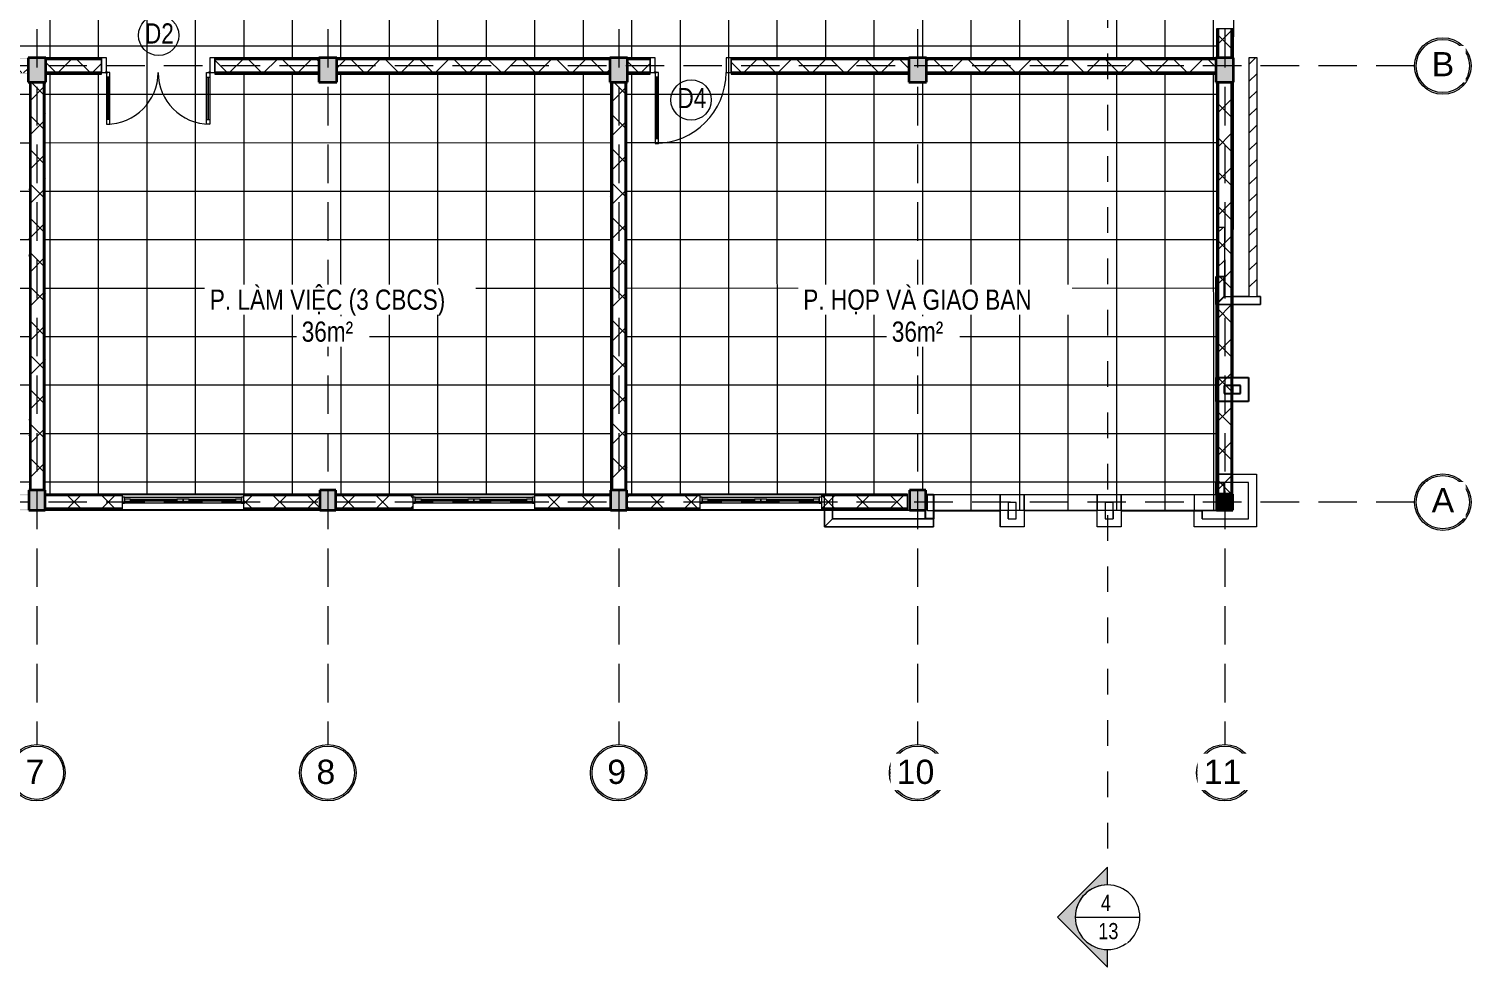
# Model space of a CAD drawing. Header units: millimetres. Extents: x -8365 to 42684, y -5758 to 18700.
# Drawn here: x 22350 to 40200, y -5758 to 5860 of the extents above; entities that cross this region are included whole.
import ezdxf

# ---------------------------------------------------------------- set-up
doc = ezdxf.new("R2010")
doc.units = ezdxf.units.MM
for name, pattern in [('Abgebrochen', [714.375, 476.25, -238.125]), ('Aligning Line', [635, 317.5, -317.5]), ('Hidden', [714.375, 476.25, -238.125])]:
    doc.linetypes.add(name, pattern=pattern)
for name, color, linetype, lineweight in [('A-DOOR', 7, 'Continuous', 18), ('A-DOOR-IDEN', 7, 'Continuous', 9), ('A-FLOR', 7, 'Continuous', 9), ('A-FLOR-PATT', 7, 'Continuous', 9), ('A-GENM', 7, 'Continuous', 9), ('A-GLAZ', 7, 'Continuous', 18), ('A-WALL', 7, 'Continuous', 25), ('A-WALL-PATT', 7, 'Continuous', 18), ('G-ANNO-SYMB', 7, 'Abgebrochen', 9), ('G-ANNO-TEXT', 7, 'Continuous', 9), ('S-COLS', 7, 'Continuous', 25), ('S-GRID', 7, 'Continuous', 9), ('S-GRID-IDEN', 7, 'Continuous', 9)]:
    doc.layers.add(name, color=color, linetype=linetype, lineweight=lineweight)
doc.layers.add('G-IMPT', color=7, linetype='Continuous', lineweight=9, true_color=0xffffff)
doc.styles.add('Arial', font='arial.ttf', dxfattribs={"width": 0.8, "height": 200})
doc.styles.add('Arial_1', font='arial.ttf', dxfattribs={"height": 300})
doc.styles.add('Arial_2', font='arial.ttf', dxfattribs={"width": 0.8, "height": 250})
doc.styles.add('Arial_3', font='arial.ttf', dxfattribs={"width": 0.8, "height": 250})
pattern_1 = [(45, (0, 0), (-106.066, 106.066), [])]
pattern_2 = [(0, (0, 0), (406.4, 101.6), [33.528, -271.272, 33.528, -271.272, -1625.6]), (0, (0, 0), (406.4, 101.6), [-609.6, 33.528, -576.072, 33.528, -271.272, -711.2]), (0, (0, 0), (406.4, 101.6), [-1524, 33.528, -169.672, 33.528, -474.472]), (120, (152.4, 50.8), (-291.18818, 301.15272), [33.528, -271.272, 33.528, -271.272, -1625.6]), (120, (152.4, 50.8), (-291.18818, 301.15272), [-609.6, 33.528, -576.072, 33.528, -271.272, -711.2]), (120, (152.4, 50.8), (-291.18818, 301.15272), [-1524, 33.528, -169.672, 33.528, -474.472]), (240, (203.2, 254), (-115.21182, -402.75272), [33.528, -271.272, 33.528, -271.272, -1625.6]), (240, (203.2, 254), (-115.21182, -402.75272), [-609.6, 33.528, -576.072, 33.528, -271.272, -711.2]), (240, (203.2, 254), (-115.21182, -402.75272), [-1524, 33.528, -169.672, 33.528, -474.472])]
pattern_3 = [(45, (0, 0), (-212.132, 212.132), []), (135, (0, 0), (-212.132, -212.132), [])]

# ---------------------------------------------------------------- blocks, each defined once
blk = doc.blocks.new('CỬA 2 CÁNH EROWINDOW_có ô chết_ - D2_1400x2200-2413861-03_MẶT BẰNG TẦNG 3')
at = {"layer": 'A-DOOR'}
for p, q in [((-639, 100), (-700, 100)), ((-700, 100), (-700, -80)), ((-639, -80), (-639, 100)), ((700, 100), (639, 100)), ((639, 100), (639, -80)), ((700, -80), (700, 100)), ((-700, -80), (-639, -80)), ((-599, -80), (-639, -80)), ((-639, -80), (-639, -719)), ((-599, -138), (-639, -138)), ((-624, -138), (-624, -661)), ((-614, -661), (-614, -138)), ((-599, -719), (-599, -80)), ((599, -719), (599, -80)), ((599, -80), (639, -80)), ((599, -138), (639, -138)), ((614, -138), (614, -661)), ((624, -661), (624, -138)), ((639, -80), (700, -80)), ((639, -80), (639, -719)), ((-599, -661), (-639, -661)), ((-599, -719), (-599, -661)), ((599, -661), (639, -661)), ((599, -719), (599, -661)), ((-639, -719), (-599, -719)), ((639, -719), (599, -719))]:
    blk.add_line(p, q, dxfattribs=at)
for centre in [(-639, -80), (639, -80)]:
    blk.add_circle(centre, 10, dxfattribs=at)
for centre, start, end in [((-639, -80), 270, 360), ((639, -80), 180, 270)]:
    blk.add_arc(centre, 639, start, end, dxfattribs=at)
blk = doc.blocks.new('CỬA 1 CÁNH EROWINDOW_có ô chết_ - D4_1000x2200-2361184-03_MẶT BẰNG TẦNG 3')
at = {"layer": 'A-DOOR'}
for p, q in [((-439, 100), (-500, 100)), ((-500, 100), (-500, -80)), ((-439, -80), (-439, 100)), ((500, 100), (439, 100)), ((439, 100), (439, -80)), ((500, -80), (500, 100)), ((-500, -80), (-439, -80)), ((-399, -80), (-439, -80)), ((-439, -80), (-439, -958)), ((-399, -138), (-439, -138)), ((-424, -138), (-424, -900)), ((-414, -900), (-414, -138)), ((-399, -958), (-399, -80)), ((439, -80), (500, -80)), ((-399, -900), (-439, -900)), ((-439, -958), (-399, -958)), ((-399, -958), (-399, -900))]:
    blk.add_line(p, q, dxfattribs=at)
blk.add_circle((-439, -80), 10, dxfattribs=at)
blk.add_arc((-439, -80), 878, 270, 360, dxfattribs=at)
blk = doc.blocks.new('CUA SO 2 CANH NHOM KINH O O THOANG - S1_1500x1800-2404851-03_MẶT BẰNG TẦNG 3')
at = {"layer": 'A-GLAZ'}
for p, q in [((-725, 63), (-750, 63)), ((-725, -13), (-725, 63)), ((-649, 37.5), (-725, 37.5)), ((-725, 37.5), (-725, 12.5)), ((-725, 12.5), (-649, 12.5)), ((-649, 12.5), (-649, 37.5)), ((-76, 27.5), (-649, 27.5)), ((-649, 27.5), (-649, 22.5)), ((-649, 22.5), (-76, 22.5)), ((0, 37.5), (-76, 37.5)), ((-76, 37.5), (-76, 12.5)), ((-76, 22.5), (-76, 27.5)), ((-76, 12.5), (0, 12.5)), ((0, 12.5), (0, 37.5)), ((76, 37.5), (0, 37.5)), ((0, 37.5), (0, 12.5)), ((0, 12.5), (76, 12.5)), ((76, 12.5), (76, 37.5)), ((649, 27.5), (76, 27.5)), ((76, 27.5), (76, 22.5)), ((76, 22.5), (649, 22.5)), ((725, 37.5), (649, 37.5)), ((649, 37.5), (649, 12.5)), ((649, 22.5), (649, 27.5)), ((649, 12.5), (725, 12.5)), ((750, 63), (725, 63)), ((725, 63), (725, -13)), ((725, 12.5), (725, 37.5)), ((-750, -13), (-725, -13)), ((725, -13), (750, -13))]:
    blk.add_line(p, q, dxfattribs=at)
at = {"layer": 'A-GLAZ', "lineweight": 9}
for p, q in [((-725, 63), (725, 63)), ((-649, 37.5), (-76, 37.5)), ((-76, 12.5), (-649, 12.5)), ((76, 37.5), (649, 37.5)), ((649, 12.5), (76, 12.5)), ((725, -13), (-725, -13))]:
    blk.add_line(p, q, dxfattribs=at)
blk = doc.blocks.new('M_Concrete-Rectangular-Column - COT200X250-2391837-03_MẶT BẰNG TẦNG 3')
at = {"layer": 'S-COLS', "lineweight": 35}
blk.add_hatch(color=256, dxfattribs=at).paths.add_polyline_path([(-100, -125), (100, -125), (100, 125), (-100, 125), (-100, 38)])
for p, q in [((100, 125), (-100, 125)), ((-100, 125), (-100, -125)), ((100, -125), (100, 125)), ((-100, -125), (100, -125))]:
    blk.add_line(p, q, dxfattribs=at)
blk = doc.blocks.new('M_Concrete-Rectangular-Column - COT220X300-2391839-03_MẶT BẰNG TẦNG 3')
at = {"layer": 'S-COLS', "lineweight": 35}
blk.add_hatch(color=256, dxfattribs=at).paths.add_polyline_path([(110, -150), (110, 150), (-110, 150), (-110, -150)])
for p, q in [((110, 150), (-110, 150)), ((-110, 150), (-110, -150)), ((110, -150), (110, 150)), ((-110, -150), (110, -150))]:
    blk.add_line(p, q, dxfattribs=at)
blk = doc.blocks.new('M_Concrete-Rectangular-Column - COT200X200-2391834-03_MẶT BẰNG TẦNG 3')
at = {"layer": 'S-COLS', "lineweight": 35}
blk.add_hatch(color=256, dxfattribs=at).paths.add_polyline_path([(100, -100), (100, 100), (-100, 100), (-100, -100)])
for p, q in [((100, 100), (-100, 100)), ((-100, 100), (-100, -100)), ((100, -100), (100, 100)), ((-100, -100), (100, -100))]:
    blk.add_line(p, q, dxfattribs=at)
blk = doc.blocks.new('Test_Family - Sync_3dsMax_To_Revit-V4-03_MẶT BẰNG TẦNG 3')
at = {"layer": 'A-GENM', "lineweight": 25}
for p, q in [((250, -3800), (150, -3800)), ((150, -3800), (150, -4050)), ((250, -4150), (250, -3800)), ((150, -4050), (250, -4150)), ((-150, -5050), (-150, -5350)), ((250, -5050), (-150, -5050)), ((-50, -5250), (-50, -5150)), ((-50, -5150), (150, -5150)), ((150, -5150), (150, -5250)), ((250, -5350), (250, -5050)), ((-150, -5350), (250, -5350)), ((150, -5250), (-50, -5250)), ((250, -6350), (150, -6350)), ((150, -6350), (150, -6495)), ((250, -6501), (250, -6350)), ((245, -6501), (250, -6501)), ((3845, -6501), (3750, -6501)), ((3750, -6501), (3750, -6801)), ((3850, -6801), (3850, -6695)), ((3750, -6801), (3850, -6801))]:
    blk.add_line(p, q, dxfattribs=at)
at = {"layer": 'A-GENM'}
for p, q in [((150, -4050), (-300, -4050)), ((-300, -4050), (-300, -4150)), ((219, -4119), (150, -4050)), ((-300, -4150), (250, -4150)), ((50, -4150), (50, -5050)), ((100, -4150), (50, -4150)), ((200, -4150), (100, -4150)), ((250, -4150), (200, -4150)), ((250, -4150), (219, -4119)), ((250, -5050), (250, -4150)), ((50, -5050), (100, -5050)), ((100, -5050), (200, -5050)), ((200, -5050), (250, -5050)), ((100, -5350), (50, -5350)), ((50, -5350), (50, -6250)), ((200, -5350), (100, -5350)), ((250, -5350), (200, -5350)), ((250, -6250), (250, -5350)), ((-250, -6250), (-250, -6901)), ((250, -6250), (-250, -6250)), ((-150, -6801), (-150, -6350)), ((-150, -6350), (250, -6350)), ((50, -6250), (100, -6250)), ((100, -6250), (200, -6250)), ((200, -6250), (250, -6250)), ((250, -6350), (250, -6250)), ((250, -6501), (250, -6701)), ((525, -6501), (250, -6501)), ((1425, -6501), (525, -6501)), ((525, -6501), (525, -6551)), ((525, -6551), (525, -6651)), ((1725, -6501), (1425, -6501)), ((1425, -6501), (1425, -6901)), ((1425, -6551), (1425, -6501)), ((1425, -6651), (1425, -6551)), ((1525, -6601), (1625, -6601)), ((1525, -6801), (1525, -6601)), ((1625, -6601), (1625, -6801)), ((1725, -6901), (1725, -6501)), ((2625, -6501), (1725, -6501)), ((1725, -6501), (1725, -6551)), ((1725, -6551), (1725, -6651)), ((2625, -6501), (2625, -6901)), ((2925, -6501), (2625, -6501)), ((2625, -6551), (2625, -6501)), ((2625, -6651), (2625, -6551)), ((2725, -6801), (2725, -6601)), ((2725, -6601), (2825, -6601)), ((2825, -6601), (2825, -6801)), ((2925, -6901), (2925, -6501)), ((2925, -6501), (2925, -6551)), ((3825, -6501), (2925, -6501)), ((2925, -6551), (2925, -6651)), ((3825, -6551), (3825, -6501)), ((3825, -6651), (3825, -6551)), ((5000, -6501), (5000, -6801)), ((5100, -6501), (5000, -6501)), ((5100, -6901), (5100, -6501)), ((250, -6701), (525, -6701)), ((525, -6701), (425, -6701)), ((425, -6701), (425, -6723)), ((425, -6723), (425, -6801)), ((525, -6651), (525, -6701)), ((525, -6901), (525, -6701)), ((525, -6701), (1425, -6701)), ((1425, -6701), (1425, -6651)), ((1725, -6651), (1725, -6701)), ((1725, -6701), (2625, -6701)), ((2625, -6701), (2625, -6651)), ((2925, -6651), (2925, -6701)), ((2925, -6701), (3825, -6701)), ((3825, -6701), (3825, -6651)), ((-250, -6901), (525, -6901)), ((425, -6801), (-150, -6801)), ((1425, -6901), (1725, -6901)), ((1625, -6801), (1525, -6801)), ((2625, -6901), (2925, -6901)), ((2825, -6801), (2725, -6801)), ((3750, -6801), (3750, -6901)), ((5000, -6801), (3750, -6801)), ((3750, -6901), (5100, -6901)), ((5100, -6901), (5000, -6801)), ((5000, -6801), (5100, -6901))]:
    blk.add_line(p, q, dxfattribs=at)
at = {"layer": 'G-IMPT'}
for p, q in [((-300, -4050), (-255, -4050)), ((-300, -4150), (-300, -4050)), ((-155, -4050), (40, -4050)), ((40, -4150), (-300, -4150)), ((-250, -6250), (-250, -6901)), ((44, -6250), (-250, -6250)), ((-150, -6801), (-150, -6350)), ((-150, -6350), (44, -6350)), ((250, -6701), (250, -6693)), ((250, -6701), (525, -6701)), ((525, -6701), (425, -6701)), ((425, -6801), (425, -6701)), ((525, -6693), (525, -6701)), ((525, -6701), (525, -6693)), ((525, -6901), (525, -6701)), ((525, -6701), (1425, -6701)), ((1425, -6701), (525, -6701)), ((1425, -6701), (1425, -6693)), ((1425, -6701), (1425, -6693)), ((1425, -6701), (1425, -6901)), ((1525, -6693), (1525, -6801)), ((1625, -6693), (1625, -6801)), ((1725, -6693), (1725, -6701)), ((1725, -6693), (1725, -6701)), ((1725, -6901), (1725, -6701)), ((1725, -6701), (2625, -6701)), ((1725, -6701), (2625, -6701)), ((2625, -6701), (2625, -6693)), ((2625, -6693), (2625, -6701)), ((2625, -6701), (2625, -6901)), ((2725, -6801), (2725, -6693)), ((2825, -6801), (2825, -6693)), ((2925, -6701), (2925, -6693)), ((2925, -6693), (2925, -6701)), ((2925, -6701), (2925, -6901)), ((3750, -6701), (2925, -6701)), ((2925, -6701), (3750, -6701)), ((5000, -6801), (5000, -6695)), ((5100, -6695), (5100, -6901)), ((-250, -6901), (525, -6901)), ((425, -6801), (-150, -6801)), ((1425, -6901), (1725, -6901)), ((1625, -6801), (1525, -6801)), ((2625, -6901), (2925, -6901)), ((2825, -6801), (2725, -6801)), ((3750, -6901), (3750, -6801)), ((5100, -6901), (3750, -6901)), ((3850, -6801), (5000, -6801)), ((5100, -6901), (5000, -6801)), ((5100, -6901), (5000, -6801))]:
    blk.add_line(p, q, dxfattribs=at)
blk = doc.blocks.new('Test_Family - Test_Family-2434445-03_MẶT BẰNG TẦNG 3')
at = {"extrusion": (0, 0, -1), "zscale": -1, "rotation": 180}
blk.add_blockref('Test_Family - Sync_3dsMax_To_Revit-V4-03_MẶT BẰNG TẦNG 3', (0, 0), dxfattribs=at)
blk = doc.blocks.new('Section - CAT DUNG-122916-03_MẶT BẰNG TẦNG 3')
at = {"layer": 'G-ANNO-SYMB', "linetype": 'Continuous'}
h = blk.add_hatch(color=256, dxfattribs=at)
edge = h.paths.add_edge_path()
edge.add_line((0.18, 0), (-2, 0))
edge.add_arc((-6, 0), 4, 0, 90)
edge.add_arc((-6, 0), 4, 90, 180)
edge.add_line((-10, 0), (-12.18, 0))
edge.add_line((-12.18, 0), (-6, 6.18))
edge.add_line((-6, 6.18), (0.18, 0))
for p, q in [((-6, 6.18), (-12.18, 0)), ((0.18, 0), (-6, 6.18)), ((-12.18, 0), (-10, 0)), ((-2, 0), (0.18, 0))]:
    blk.add_line(p, q, dxfattribs=at)
for start, end in [(360, 180), (90, 180), (0, 90), (180, 360)]:
    blk.add_arc((-6, 0), 4, start, end, dxfattribs=at)
blk = doc.blocks.new('Grid - TRUC  D1-102336-03_MẶT BẰNG TẦNG 3')
at = {"layer": 'S-GRID-IDEN'}
for radius in [3.5, 3.3]:
    blk.add_circle((0, 0), radius, dxfattribs=at)
blk = doc.blocks.new('KÝ HIEU CUA ĐI - KÝ HIEU CUA ĐI-1233-03_MẶT BẰNG TẦNG 3')
at = {"layer": 'A-DOOR-IDEN'}
blk.add_circle((0.06, -0.21), 2.5, dxfattribs=at)

msp = doc.modelspace()

# ---------------------------------------------------------------- hatches: boundary and pattern name
at = {"layer": 'A-FLOR-PATT'}
h = msp.add_hatch(dxfattribs=at)
h.set_pattern_fill('FP_6', color=256, style=0, pattern_type=2)
h.set_pattern_definition([(0.0043, (16612.5, 7449.6), (-0.045, 600), []), (90.004, (16612.5, 7449.6), (-600, -0.042), [])])
h.paths.add_polyline_path([(1174, 2450), (1174, 2450), (1174, 2250)])
h.paths.add_polyline_path([(450, -101), (4200, -101), (4200, 94), (4250, 94), (4250, 150), (4450, 150), (4450, -100), (4475, -100), (4475, 100), (7950, 100), (7950, 5200), (7940, 5200), (7940, 5300), (5810, 5300), (5810, 5500), (8850, 5500), (8850, 5300), (8160, 5300), (8160, 5200), (8150, 5200), (8150, 100), (11550, 100), (11550, 150), (11750, 150), (11750, 100), (15150, 100), (15150, 150), (15350, 150), (15350, 100), (22350, 100), (22350, 5200), (22340, 5200), (22340, 5300), (21650, 5300), (21650, 5500), (23250, 5500), (23250, 5300), (22560, 5300), (22560, 5200), (22550, 5200), (22550, 100), (25950, 100), (25950, 150), (26150, 150), (26150, 100), (29550, 100), (29550, 5200), (29540, 5200), (29540, 5300), (26160, 5300), (26160, 5200), (25940, 5200), (25940, 5300), (24650, 5300), (24650, 5500), (30040, 5500), (30040, 5300), (29760, 5300), (29760, 5200), (29750, 5200), (29750, 100), (33225, 100), (33225, -98), (33250, -98), (33250, 150), (33450, 150), (33450, 94), (33545, 94), (33545, -98), (37050, -98), (37050, 94), (37045, 94), (37045, 245), (37050, 245), (37050, 1245), (37045, 1245), (37045, 1545), (37050, 1545), (37050, 2450), (37045, 2445), (37045, 2795), (37050, 2795), (37050, 5200), (37040, 5200), (37040, 5300), (33460, 5300), (33460, 5200), (33240, 5200), (33240, 5300), (31040, 5300), (31040, 5500), (37050, 5500), (37050, 7700), (34550, 7700), (34550, 8500), (34650, 8500), (34650, 9300), (34550, 9300), (34550, 9400), (34350, 9400), (34350, 9500), (37050, 9500), (37050, 9502), (33450, 9502), (33451, 9500), (33550, 9500), (33550, 9400), (33450, 9400), (33450, 8000), (33460, 8000), (33460, 7700), (33150, 7700), (33150, 7675), (31950, 7675), (31950, 7700), (23650, 7700), (23650, 7900), (25940, 7900), (25940, 8000), (26160, 8000), (26160, 7900), (26640, 7900), (26640, 11890), (26740, 11890), (26740, 7900), (29540, 7900), (29540, 8000), (29550, 8000), (29550, 13100), (26740, 13100), (26740, 12890), (26640, 12890), (26640, 13100), (26150, 13100), (26150, 13050), (25950, 13050), (25950, 13100), (22550, 13100), (22550, 8000), (22560, 8000), (22560, 7900), (22650, 7900), (22650, 7700), (21410, 7700), (21410, 7900), (22340, 7900), (22340, 8000), (22350, 8000), (22350, 12100), (20400, 12100), (20400, 13100), (18950, 13100), (18950, 13050), (18750, 13050), (18750, 13100), (15350, 13100), (15350, 8000), (15360, 8000), (15360, 7900), (18740, 7900), (18740, 8000), (18960, 8000), (18960, 7900), (20410, 7900), (20410, 7700), (13110, 7700), (13110, 7900), (15140, 7900), (15140, 8000), (15150, 8000), (15150, 13100), (11750, 13100), (11750, 13050), (11550, 13050), (11550, 13100), (11060, 13100), (11060, 12890), (10960, 12890), (10960, 13100), (8150, 13100), (8150, 8000), (8160, 8000), (8160, 7900), (10960, 7900), (10960, 11890), (11060, 11890), (11060, 7900), (11540, 7900), (11540, 8000), (11760, 8000), (11760, 7900), (12110, 7900), (12110, 7700), (5650, 7700), (5650, 7900), (7940, 7900), (7940, 8000), (7950, 8000), (7950, 10038), (7930, 10041), (7918, 10045), (7907, 10052), (7899, 10058), (7890, 10068), (7880, 10088), (7876, 10100), (7875, 10118), (7879, 10136), (7885, 10150), (7895, 10163), (7905, 10173), (7919, 10182), (7919, 11974), (7950, 11974), (7950, 14800), (4450, 14800), (4450, 11298), (4481, 11306), (4999, 11547), (5046, 11742), (5179, 11458), (5226, 11653), (5775, 11909), (5775, 11904), (5795, 11909), (5795, 11906), (5805, 11909), (5805, 10181), (5823, 10168), (5836, 10155), (5844, 10141), (5848, 10122), (5849, 10103), (5843, 10084), (5834, 10067), (5820, 10053), (5803, 10044), (5790, 10039), (5775, 10038), (5754, 10041), (5746, 10043), (5726, 10057), (5714, 10070), (5705, 10084), (5701, 10100), (4589, 10100), (4589, 7900), (4650, 7900), (4650, 7700), (4589, 7700), (4589, 6600), (4589, 6600), (4589, 5500), (4810, 5500), (4810, 5300), (4589, 5300), (4589, 2885), (3230, 2885), (3230, 1310), (3130, 1310), (3130, 2885), (1174, 2885), (1174, 2450), (700, 2450), (700, 2445), (695, 2450), (450, 2450), (450, 1545), (700, 1545), (700, 1245), (450, 1245), (450, 63)])
h.paths.add_polyline_path([(451, -100), (450, -100), (450, 100), (600, 100), (600, 245), (700, 245), (700, 94), (650, 94), (650, -100)])
h.paths.add_polyline_path([(37250, -94), (37252, 1245), (37250, 1245), (37250, 50)])
h.paths.add_polyline_path([(3179, 49), (3130, 49), (3130, 310), (3230, 310), (3230, 49), (3180, 49)])
h.paths.add_polyline_path([(37253, 1345), (37253, 1445), (37250, 1445), (37250, 1345)])
h.paths.add_polyline_path([(450, 1345), (600, 1345), (600, 1445), (450, 1445), (450, 1375)])
h.paths.add_polyline_path([(37250, 1545), (37253, 1545), (37260, 5200), (37250, 5200), (37250, 1594)])
h.paths.add_polyline_path([(100, 6600), (100, 6600), (81, 6600)])
h.paths.add_polyline_path([(-4050, 4400), (-1200, 4400), (-1200, 6600), (-1200, 6600), (-1200, 8800), (-4026, 8800), (-4043, 5751)])
h.paths.add_polyline_path([(11760, 5200), (11540, 5200), (11540, 5300), (10250, 5300), (10250, 5500), (20250, 5500), (20250, 5300), (18960, 5300), (18960, 5200), (18740, 5200), (18740, 5300), (15360, 5300), (15360, 5200), (15140, 5200), (15140, 5300), (11760, 5300)])
h.paths.add_polyline_path([(37260, 5265), (37265, 7700), (37250, 7700), (37250, 5500), (37260, 5500), (37260, 5315)])
h.paths.add_polyline_path([(33240, 7900), (33240, 8000), (33250, 8000), (33250, 10038), (33230, 10041), (33218, 10045), (33204, 10054), (33199, 10058), (33190, 10068), (33180, 10088), (33176, 10099), (33175, 10118), (33179, 10136), (33185, 10150), (33195, 10163), (33205, 10173), (33219, 10182), (33219, 11974), (33250, 11974), (33250, 14800), (29750, 14800), (29750, 11298), (29781, 11306), (30299, 11547), (30346, 11742), (30479, 11458), (30526, 11653), (31075, 11909), (31075, 11904), (31095, 11909), (31095, 11906), (31105, 11909), (31105, 10181), (31123, 10168), (31136, 10155), (31144, 10141), (31148, 10122), (31149, 10103), (31143, 10084), (31134, 10067), (31119, 10053), (31103, 10044), (31090, 10039), (31075, 10038), (31054, 10041), (31046, 10043), (31026, 10057), (31014, 10070), (31005, 10084), (31001, 10100), (29823, 10100), (29820, 10084), (29809, 10067), (29795, 10053), (29779, 10043), (29766, 10040), (29750, 10038), (29750, 8000), (29760, 8000), (29760, 7900), (31950, 7900), (31950, 7925), (33150, 7925), (33150, 7900)])
h.paths.add_polyline_path([(35050, 7900), (37040, 7900), (37040, 7903), (35050, 7903)])
h.paths.add_polyline_path([(37260, 7900), (37265, 7900), (37270, 10470), (37250, 10470), (37250, 8000), (37260, 8000)])
h.paths.add_polyline_path([(34650, 7900), (34950, 7900), (34950, 8400), (34650, 8400), (34650, 8264)])
h.paths.add_polyline_path([(6625, 10038), (6604, 10041), (6589, 10047), (6578, 10055), (6567, 10066), (6558, 10081), (6553, 10094), (6551, 10113), (6553, 10130), (6559, 10146), (6570, 10162), (6580, 10171), (6595, 10181), (6595, 11974), (6656, 11974), (6657, 10180), (6673, 10170), (6683, 10159), (6693, 10144), (6698, 10131), (6700, 10113), (6698, 10095), (6691, 10079), (6681, 10063), (6674, 10056), (6656, 10044), (6641, 10039), (6634, 10039)])
h.paths.add_polyline_path([(31925, 10038), (31904, 10041), (31889, 10047), (31878, 10055), (31867, 10066), (31858, 10081), (31853, 10094), (31851, 10113), (31853, 10130), (31859, 10146), (31870, 10162), (31880, 10171), (31895, 10181), (31895, 11974), (31956, 11974), (31957, 10180), (31973, 10170), (31983, 10159), (31993, 10144), (31998, 10131), (32000, 10113), (31998, 10095), (31991, 10079), (31981, 10063), (31974, 10056), (31956, 10044), (31941, 10039)])
h.paths.add_polyline_path([(4250, 10314), (4250, 13106), (4200, 13106), (4200, 13299), (450, 13301), (450, 11955), (700, 11955), (700, 11655), (450, 11655), (450, 10750), (695, 10750), (700, 10755), (700, 10750), (1174, 10750), (1174, 10314), (4132, 10314)])
h.paths.add_polyline_path([(37270, 10570), (37275, 13300), (37250, 13300), (37250, 10570)])
h.paths.add_polyline_path([(450, 11755), (600, 11755), (600, 11855), (450, 11855)])
h.paths.add_polyline_path([(677, 12955), (600, 12955), (600, 13100), (450, 13100), (450, 13300), (650, 13300), (650, 13106), (700, 13106), (700, 12955)])
h.paths.add_polyline_path([(8421, 13300), (29550, 13301), (29550, 13301), (8150, 13302), (8150, 13300), (8256, 13300)])
h.paths.add_polyline_path([(4250, 13406), (4250, 13407), (4250, 15000), (4250, 15000), (4250, 13407)])
at = {"layer": 'A-WALL-PATT', "lineweight": 9}
h = msp.add_hatch(dxfattribs=at)
h.set_pattern_fill('FP_2', color=256, style=0, pattern_type=2)
h.set_pattern_definition(pattern_2)
h.paths.add_polyline_path([(37065, 100), (37065, 100), (37065, 5200), (37050, 5200), (37050, 100)])
h.paths.add_polyline_path([(37050, 5500), (37065, 5500), (37065, 5860), (37050, 5860), (37050, 5751)])
h.paths.add_polyline_path([(37050, 7360), (37065, 7360), (37065, 7700), (37050, 7700), (37050, 7501)])
h.paths.add_polyline_path([(37060, 8000), (37065, 8000), (37065, 13100), (37050, 13100), (37050, 8000), (37060, 8000)])
h = msp.add_hatch(dxfattribs=at)
h.set_pattern_fill('FP_3', color=256, style=0, pattern_type=2)
h.set_pattern_definition(pattern_3)
h.paths.add_polyline_path([(37233, 100), (37235, 100), (37235, 5200), (37065, 5200), (37065, 100), (37149, 100)])
h.paths.add_polyline_path([(37123, 5500), (37235, 5500), (37235, 5860), (37065, 5860), (37065, 5500), (37072, 5500)])
h.paths.add_polyline_path([(37150, 7360), (37235, 7360), (37235, 7700), (37065, 7700), (37065, 7360)])
h.paths.add_polyline_path([(37235, 8000), (37235, 13100), (37065, 13100), (37065, 8000), (37167, 8000)])
h = msp.add_hatch(dxfattribs=at)
h.set_pattern_fill('FP_2', color=256, style=0, pattern_type=2)
h.set_pattern_definition(pattern_2)
h.paths.add_polyline_path([(37250, 100), (37250, 100), (37250, 5200), (37235, 5200), (37235, 100)])
h.paths.add_polyline_path([(37235, 5500), (37250, 5500), (37250, 5860), (37235, 5860), (37235, 5751)])
h.paths.add_polyline_path([(37250, 7360), (37250, 7700), (37235, 7700), (37235, 7360)])
h.paths.add_polyline_path([(37235, 8000), (37250, 8000), (37250, 10470), (37235, 10470)])
h.paths.add_polyline_path([(37250, 10570), (37250, 13100), (37235, 13100), (37235, 10570)])
h = msp.add_hatch(dxfattribs=at)
h.set_pattern_fill('FP_2', color=256, style=0, pattern_type=2)
h.set_pattern_definition(pattern_2)
h.paths.add_polyline_path([(22560, 5485), (23250, 5485), (23250, 5500), (22560, 5500), (22560, 5491)])
h.paths.add_polyline_path([(37040, 5485), (37040, 5500), (33460, 5500), (33460, 5485), (36064, 5485)])
h.paths.add_polyline_path([(4589, 5485), (4810, 5485), (4810, 5500), (4589, 5499)])
h.paths.add_polyline_path([(18740, 5485), (18740, 5500), (15360, 5500), (15360, 5485), (17000, 5485)])
h.paths.add_polyline_path([(33240, 5485), (33240, 5500), (31040, 5500), (31040, 5485), (32251, 5485)])
h.paths.add_polyline_path([(20250, 5485), (20250, 5500), (18960, 5500), (18960, 5485)])
h.paths.add_polyline_path([(8850, 5485), (8850, 5500), (8160, 5500), (8160, 5485)])
h.paths.add_polyline_path([(11540, 5485), (11540, 5500), (10250, 5500), (10250, 5485)])
h.paths.add_polyline_path([(21650, 5485), (22340, 5485), (22340, 5500), (21650, 5500)])
h.paths.add_polyline_path([(25940, 5485), (25940, 5500), (24650, 5500), (24650, 5485)])
h.paths.add_polyline_path([(29540, 5485), (29540, 5500), (26160, 5500), (26160, 5485)])
h.paths.add_polyline_path([(30040, 5485), (30040, 5500), (29760, 5500), (29760, 5485)])
h.paths.add_polyline_path([(5810, 5485), (7940, 5485), (7940, 5500), (5810, 5500)])
h.paths.add_polyline_path([(15140, 5485), (15140, 5500), (11760, 5500), (11760, 5485)])
h = msp.add_hatch(dxfattribs=at)
h.set_pattern_fill('FP_3', color=256, style=0, pattern_type=2)
h.set_pattern_definition(pattern_3)
h.paths.add_polyline_path([(10250, 5315), (11540, 5315), (11540, 5485), (10250, 5485), (10250, 5400)])
h.paths.add_polyline_path([(24650, 5315), (25940, 5315), (25940, 5485), (24650, 5485), (24650, 5400)])
h.paths.add_polyline_path([(5810, 5315), (7940, 5316), (7940, 5485), (5810, 5485), (5810, 5400)])
h.paths.add_polyline_path([(31040, 5315), (33240, 5315), (33240, 5485), (31040, 5485), (31040, 5400)])
h.paths.add_polyline_path([(21650, 5315), (22340, 5315), (22340, 5485), (21650, 5485), (21650, 5400)])
h.paths.add_polyline_path([(11760, 5315), (15140, 5315), (15140, 5485), (11760, 5485), (11760, 5328)])
h.paths.add_polyline_path([(26160, 5315), (29540, 5315), (29540, 5485), (26160, 5485), (26160, 5374)])
h.paths.add_polyline_path([(33460, 5315), (37040, 5315), (37040, 5485), (33460, 5485), (33460, 5366)])
h.paths.add_polyline_path([(15360, 5315), (18740, 5315), (18740, 5485), (15360, 5485), (15360, 5358)])
h.paths.add_polyline_path([(18960, 5315), (20250, 5315), (20250, 5485), (18960, 5485), (18960, 5389)])
h.paths.add_polyline_path([(30040, 5315), (30040, 5485), (29760, 5485), (29760, 5315)])
h.paths.add_polyline_path([(8850, 5315), (8850, 5485), (8160, 5485), (8160, 5315)])
h.paths.add_polyline_path([(4589, 5315), (4810, 5315), (4810, 5485), (4589, 5485), (4589, 5388)])
h.paths.add_polyline_path([(23250, 5315), (23250, 5485), (22560, 5485), (22560, 5315)])
h = msp.add_hatch(dxfattribs=at)
h.set_pattern_fill('FP_1', color=256, style=0, pattern_type=2)
h.set_pattern_definition(pattern_1)
h.paths.add_polyline_path([(37550, 2545), (37550, 5500), (37450, 5500), (37450, 2545), (37494, 2545)])
h = msp.add_hatch(dxfattribs=at)
h.set_pattern_fill('FP_2', color=256, style=0, pattern_type=2)
h.set_pattern_definition(pattern_2)
h.paths.add_polyline_path([(29540, 5300), (29540, 5315), (26160, 5315), (26160, 5300)])
h.paths.add_polyline_path([(22560, 5300), (23250, 5300), (23250, 5315), (22560, 5315), (22560, 5300)])
h.paths.add_polyline_path([(25940, 5300), (25940, 5315), (24650, 5315), (24650, 5300)])
h.paths.add_polyline_path([(5810, 5300), (7940, 5300), (7940, 5315), (5810, 5315)])
h.paths.add_polyline_path([(33240, 5300), (33240, 5315), (31040, 5315), (31040, 5300), (32251, 5300)])
h.paths.add_polyline_path([(8160, 5300), (8850, 5300), (8850, 5315), (8160, 5315), (8160, 5300)])
h.paths.add_polyline_path([(33460, 5300), (37040, 5300), (37040, 5315), (33460, 5315), (33460, 5309)])
h.paths.add_polyline_path([(15360, 5300), (18740, 5300), (18740, 5315), (15360, 5315), (15360, 5308)])
h.paths.add_polyline_path([(30040, 5300), (30040, 5315), (29760, 5315), (29760, 5300)])
h.paths.add_polyline_path([(15140, 5300), (15140, 5315), (11760, 5315), (11760, 5300)])
h.paths.add_polyline_path([(11540, 5300), (11540, 5315), (10250, 5315), (10250, 5300)])
h.paths.add_polyline_path([(18960, 5300), (20250, 5300), (20250, 5315), (18960, 5315), (18960, 5313)])
h.paths.add_polyline_path([(4810, 5300), (4810, 5315), (4589, 5315), (4589, 5300)])
h.paths.add_polyline_path([(22340, 5300), (22340, 5315), (21650, 5315), (21650, 5300)])
h = msp.add_hatch(dxfattribs=at)
h.set_pattern_fill('FP_2', color=256, style=0, pattern_type=2)
h.set_pattern_definition(pattern_2)
h.paths.add_polyline_path([(22365, 150), (22365, 150), (22365, 5200), (22350, 5200), (22350, 150)])
h = msp.add_hatch(dxfattribs=at)
h.set_pattern_fill('FP_3', color=256, style=0, pattern_type=2)
h.set_pattern_definition(pattern_3)
h.paths.add_polyline_path([(22535, 150), (22535, 5200), (22365, 5200), (22365, 150), (22367, 150)])
h = msp.add_hatch(dxfattribs=at)
h.set_pattern_fill('FP_2', color=256, style=0, pattern_type=2)
h.set_pattern_definition(pattern_2)
h.paths.add_polyline_path([(22550, 150), (22550, 5200), (22535, 5200), (22535, 150)])
h = msp.add_hatch(dxfattribs=at)
h.set_pattern_fill('FP_2', color=256, style=0, pattern_type=2)
h.set_pattern_definition(pattern_2)
h.paths.add_polyline_path([(29550, 150), (29565, 150), (29565, 5200), (29550, 5200), (29550, 150)])
h = msp.add_hatch(dxfattribs=at)
h.set_pattern_fill('FP_3', color=256, style=0, pattern_type=2)
h.set_pattern_definition(pattern_3)
h.paths.add_polyline_path([(29735, 150), (29735, 5200), (29565, 5200), (29565, 150), (29567, 150)])
h = msp.add_hatch(dxfattribs=at)
h.set_pattern_fill('FP_2', color=256, style=0, pattern_type=2)
h.set_pattern_definition(pattern_2)
h.paths.add_polyline_path([(29750, 150), (29750, 5200), (29735, 5200), (29735, 150)])
h = msp.add_hatch(dxfattribs=at)
h.set_pattern_fill('FP_1', color=256, style=0, pattern_type=2)
h.set_pattern_definition(pattern_1)
h.paths.add_polyline_path([(37050, 2795), (37150, 2795), (37150, 3400), (37050, 3400), (37050, 3125)])
h = msp.add_hatch(dxfattribs=at)
h.set_pattern_fill('FP_2', color=256, style=0, pattern_type=2)
h.set_pattern_definition(pattern_2)
h.paths.add_polyline_path([(33204, 85), (33225, 85), (33225, 100), (32158, 100), (32158, 85), (32251, 85)])
h.paths.add_polyline_path([(4475, 85), (5558, 85), (5558, 100), (4475, 100)])
h.paths.add_polyline_path([(7058, 85), (7950, 85), (7950, 100), (7058, 100)])
h.paths.add_polyline_path([(8150, 85), (9108, 85), (9108, 100), (8150, 100)])
h.paths.add_polyline_path([(30658, 85), (30658, 100), (29750, 100), (29750, 85), (30345, 85)])
h.paths.add_polyline_path([(11750, 85), (12708, 85), (12708, 100), (11750, 100), (11750, 92)])
h.paths.add_polyline_path([(28608, 85), (29550, 85), (29550, 100), (28608, 100)])
h.paths.add_polyline_path([(10608, 85), (11550, 85), (11550, 100), (10608, 100)])
h.paths.add_polyline_path([(25950, 85), (25950, 100), (25008, 100), (25008, 85)])
h.paths.add_polyline_path([(27108, 85), (27108, 100), (26150, 100), (26150, 85)])
h.paths.add_polyline_path([(15350, 85), (16308, 85), (16308, 100), (15350, 100), (15350, 92)])
h.paths.add_polyline_path([(14208, 85), (15150, 85), (15150, 100), (14208, 100)])
h.paths.add_polyline_path([(18950, 85), (19908, 85), (19908, 100), (18950, 100), (18950, 92)])
h.paths.add_polyline_path([(21408, 85), (22350, 85), (22350, 100), (21408, 100)])
h.paths.add_polyline_path([(23508, 85), (23508, 100), (22550, 100), (22550, 85)])
h.paths.add_polyline_path([(17808, 85), (18750, 85), (18750, 100), (17808, 100)])
h = msp.add_hatch(dxfattribs=at)
h.set_pattern_fill('FP_3', color=256, style=0, pattern_type=2)
h.set_pattern_definition(pattern_3)
h.paths.add_polyline_path([(18750, -85), (18750, 85), (17808, 85), (17808, -85)])
h.paths.add_polyline_path([(5558, -85), (5558, 85), (4475, 85), (4475, -85), (4609, -85)])
h.paths.add_polyline_path([(33204, -85), (33225, -85), (33225, 85), (32158, 85), (32158, -85), (32251, -85)])
h.paths.add_polyline_path([(7058, -85), (7950, -85), (7950, 85), (7058, 85), (7058, 0)])
h.paths.add_polyline_path([(8150, -85), (9108, -85), (9108, 85), (8150, 85), (8150, 82)])
h.paths.add_polyline_path([(11750, -85), (12708, -85), (12708, 85), (11750, 85), (11750, -46)])
h.paths.add_polyline_path([(10608, -85), (11550, -85), (11550, 85), (10608, 85), (10608, 0)])
h.paths.add_polyline_path([(30658, -85), (30658, 85), (29750, 85), (29750, -85), (30345, -85)])
h.paths.add_polyline_path([(15350, -85), (16308, -85), (16308, 85), (15350, 85), (15350, -46)])
h.paths.add_polyline_path([(14208, -85), (15150, -85), (15150, 85), (14208, 85), (14208, 0)])
h.paths.add_polyline_path([(18950, -85), (19908, -85), (19908, 85), (18950, 85), (18950, -46)])
h.paths.add_polyline_path([(28608, -85), (29550, -85), (29550, 85), (28608, 85), (28608, 0)])
h.paths.add_polyline_path([(22550, -85), (23508, -85), (23508, 85), (22550, 85), (22550, 82)])
h.paths.add_polyline_path([(22350, -85), (22350, 85), (21408, 85), (21408, -85)])
h.paths.add_polyline_path([(27108, -85), (27108, 85), (26150, 85), (26150, -85)])
h.paths.add_polyline_path([(25950, -85), (25950, 85), (25008, 85), (25008, -85)])
h = msp.add_hatch(dxfattribs=at)
h.set_pattern_fill('FP_2', color=256, style=0, pattern_type=2)
h.set_pattern_definition(pattern_2)
h.paths.add_polyline_path([(17808, -100), (18750, -100), (18750, -85), (17808, -85)])
h.paths.add_polyline_path([(5558, -100), (5558, -85), (4475, -85), (4475, -100), (4609, -100)])
h.paths.add_polyline_path([(33204, -100), (33225, -100), (33225, -85), (32158, -85), (32158, -100), (32251, -100)])
h.paths.add_polyline_path([(7058, -100), (7950, -100), (7950, -85), (7058, -85)])
h.paths.add_polyline_path([(30345, -100), (30658, -100), (30658, -85), (29750, -85), (29750, -100)])
h.paths.add_polyline_path([(8150, -100), (9108, -100), (9108, -85), (8150, -85), (8150, -92)])
h.paths.add_polyline_path([(29550, -100), (29550, -85), (28608, -85), (28608, -100)])
h.paths.add_polyline_path([(12708, -100), (12708, -85), (11750, -85), (11750, -100)])
h.paths.add_polyline_path([(11550, -100), (11550, -85), (10608, -85), (10608, -100)])
h.paths.add_polyline_path([(15350, -100), (16308, -100), (16308, -85), (15350, -85), (15350, -93)])
h.paths.add_polyline_path([(25950, -100), (25950, -85), (25008, -85), (25008, -100)])
h.paths.add_polyline_path([(27108, -100), (27108, -85), (26150, -85), (26150, -100)])
h.paths.add_polyline_path([(14208, -100), (15150, -100), (15150, -85), (14208, -85)])
h.paths.add_polyline_path([(19908, -100), (19908, -85), (18950, -85), (18950, -100)])
h.paths.add_polyline_path([(21408, -100), (22350, -100), (22350, -85), (21408, -85)])
h.paths.add_polyline_path([(23508, -100), (23508, -85), (22550, -85), (22550, -100)])

# ---------------------------------------------------------------- linework, layer by layer
at = {"layer": 'A-FLOR'}
for p, q in [((37260, 5265), (37265, 7700)), ((37253, 1545), (37260, 5200)), ((37253, 1345), (37253, 1445)), ((37250, -98), (37252, 1245)), ((33225, -98), (33250, -98)), ((33545, -98), (37050, -98))]:
    msp.add_line(p, q, dxfattribs=at)
at = {"layer": 'A-WALL', "lineweight": 18}
for p, q in [((37250, 5860), (37050, 5860)), ((37050, 5860), (37050, 5500)), ((37250, 5500), (37250, 5860)), ((23250, 5500), (22560, 5500)), ((23250, 5300), (23250, 5500)), ((25940, 5500), (24650, 5500)), ((24650, 5500), (24650, 5300)), ((29540, 5500), (26160, 5500)), ((30040, 5500), (29760, 5500)), ((30040, 5300), (30040, 5500)), ((33240, 5500), (31040, 5500)), ((31040, 5500), (31040, 5300)), ((37040, 5500), (33460, 5500)), ((37550, 5500), (37450, 5500)), ((37450, 5500), (37450, 2545)), ((37550, 2545), (37550, 5500)), ((22550, 150), (22550, 5200)), ((22560, 5300), (23250, 5300)), ((24650, 5300), (25940, 5300)), ((26160, 5300), (29540, 5300)), ((29550, 5200), (29550, 150)), ((29750, 150), (29750, 5200)), ((29760, 5300), (30040, 5300)), ((31040, 5300), (33240, 5300)), ((33460, 5300), (37040, 5300)), ((37050, 5200), (37050, 100)), ((37250, 100), (37250, 5200)), ((37150, 3400), (37050, 3400)), ((37150, 2795), (37150, 3400)), ((37050, 2795), (37150, 2795)), ((37450, 2545), (37550, 2545)), ((23508, 100), (22550, 100)), ((23508, -100), (23508, 100)), ((25950, 100), (25008, 100)), ((25008, 100), (25008, -100)), ((27108, 100), (26150, 100)), ((27108, -100), (27108, 100)), ((29550, 100), (28608, 100)), ((28608, 100), (28608, -100)), ((30658, 100), (29750, 100)), ((30658, -100), (30658, 100)), ((33225, 100), (32158, 100)), ((32158, 100), (32158, -100)), ((33225, -100), (33225, 100)), ((22550, -100), (23508, -100)), ((25008, -100), (25950, -100)), ((26150, -100), (27108, -100)), ((28608, -100), (29550, -100)), ((29750, -100), (30658, -100)), ((32158, -100), (33225, -100))]:
    msp.add_line(p, q, dxfattribs=at)
at = {"layer": 'A-WALL', "lineweight": 35}
for p, q in [((37065, 5860), (37065, 5500)), ((37235, 5860), (37235, 5500)), ((23250, 5485), (22560, 5485)), ((25940, 5485), (24650, 5485)), ((29540, 5485), (26160, 5485)), ((30040, 5485), (29760, 5485)), ((33240, 5485), (31040, 5485)), ((37040, 5485), (33460, 5485)), ((22365, 5200), (22365, 150)), ((22535, 5200), (22535, 150)), ((23250, 5315), (22560, 5315)), ((25940, 5315), (24650, 5315)), ((29540, 5315), (26160, 5315)), ((29565, 5200), (29565, 150)), ((29735, 5200), (29735, 150)), ((30040, 5315), (29760, 5315)), ((33240, 5315), (31040, 5315)), ((37040, 5315), (33460, 5315)), ((37065, 5200), (37065, 100)), ((37235, 5200), (37235, 100)), ((23508, 85), (22550, 85)), ((25950, 85), (25008, 85)), ((27108, 85), (26150, 85)), ((29550, 85), (28608, 85)), ((30658, 85), (29750, 85)), ((33225, 85), (32158, 85)), ((23508, -85), (22550, -85)), ((25950, -85), (25008, -85)), ((27108, -85), (26150, -85)), ((29550, -85), (28608, -85)), ((30658, -85), (29750, -85)), ((33225, -85), (32158, -85))]:
    msp.add_line(p, q, dxfattribs=at)
at = {"layer": 'A-WALL'}
for p, q in [((23508, 100), (25008, 100)), ((27108, 100), (28608, 100)), ((30658, 100), (32158, 100)), ((25008, -100), (23508, -100)), ((28608, -100), (27108, -100)), ((32158, -100), (30658, -100))]:
    msp.add_line(p, q, dxfattribs=at)
at = {"layer": 'G-ANNO-SYMB', "linetype": 'Aligning Line'}
msp.add_line((35700, 16350), (35700, -4539), dxfattribs=at)
at = {"layer": 'G-ANNO-SYMB', "linetype": 'Continuous'}
msp.add_line((35300, -5139), (36100, -5139), dxfattribs=at)
at = {"layer": 'S-GRID', "linetype": 'Hidden'}
for p, q in [((22450, 18000), (22450, -3000)), ((26050, 18000), (26050, -3000)), ((29650, 18000), (29650, -3000)), ((33350, 18000), (33350, -3000)), ((37150, 18000), (37150, -3000)), ((39500, 5400), (-3000, 5400)), ((39500, 0), (-3000, 0))]:
    msp.add_line(p, q, dxfattribs=at)

# ---------------------------------------------------------------- block references
at = {"layer": 'A-DOOR'}
for name, p in [('CỬA 2 CÁNH EROWINDOW_có ô chết_ - D2_1400x2200-2413861-03_MẶT BẰNG TẦNG 3', (23950, 5400)), ('CỬA 1 CÁNH EROWINDOW_có ô chết_ - D4_1000x2200-2361184-03_MẶT BẰNG TẦNG 3', (30540, 5400))]:
    msp.add_blockref(name, p, dxfattribs=at)
at = {"layer": 'A-DOOR-IDEN', "xscale": 99.99999999999993, "yscale": 99.99999999999993, "zscale": 99.99999999999993}
for p in [(23950, 5800), (30540, 5000)]:
    msp.add_blockref('KÝ HIEU CUA ĐI - KÝ HIEU CUA ĐI-1233-03_MẶT BẰNG TẦNG 3', p, dxfattribs=at)
at = {"layer": 'A-GLAZ', "lineweight": 9}
for p in [(24258, 0), (27858, 0), (31408, 0)]:
    msp.add_blockref('CUA SO 2 CANH NHOM KINH O O THOANG - S1_1500x1800-2404851-03_MẶT BẰNG TẦNG 3', p, dxfattribs=at)
at = {"layer": 'G-ANNO-SYMB', "linetype": 'Continuous', "xscale": 99.99999999999993, "yscale": 99.99999999999993, "zscale": 99.99999999999993, "rotation": 89.99999999999959}
msp.add_blockref('Section - CAT DUNG-122916-03_MẶT BẰNG TẦNG 3', (35700, -4539), dxfattribs=at)
at = {"layer": 'G-IMPT', "rotation": 180}
msp.add_blockref('Test_Family - Test_Family-2434445-03_MẶT BẰNG TẦNG 3', (37295, 6595), dxfattribs=at)
at = {"layer": 'S-COLS', "lineweight": 35}
for name, p in [('M_Concrete-Rectangular-Column - COT220X300-2391839-03_MẶT BẰNG TẦNG 3', (22450, 5350)), ('M_Concrete-Rectangular-Column - COT220X300-2391839-03_MẶT BẰNG TẦNG 3', (26050, 5350)), ('M_Concrete-Rectangular-Column - COT220X300-2391839-03_MẶT BẰNG TẦNG 3', (29650, 5350)), ('M_Concrete-Rectangular-Column - COT220X300-2391839-03_MẶT BẰNG TẦNG 3', (33350, 5350)), ('M_Concrete-Rectangular-Column - COT220X300-2391839-03_MẶT BẰNG TẦNG 3', (37150, 5350)), ('M_Concrete-Rectangular-Column - COT200X250-2391837-03_MẶT BẰNG TẦNG 3', (22450, 25)), ('M_Concrete-Rectangular-Column - COT200X250-2391837-03_MẶT BẰNG TẦNG 3', (26050, 25)), ('M_Concrete-Rectangular-Column - COT200X250-2391837-03_MẶT BẰNG TẦNG 3', (29650, 25)), ('M_Concrete-Rectangular-Column - COT200X250-2391837-03_MẶT BẰNG TẦNG 3', (33350, 25))]:
    msp.add_blockref(name, p, dxfattribs=at)
at = {"layer": 'S-COLS', "lineweight": 35, "rotation": 180}
msp.add_blockref('M_Concrete-Rectangular-Column - COT200X200-2391834-03_MẶT BẰNG TẦNG 3', (37150, 0), dxfattribs=at)
at = {"layer": 'S-GRID-IDEN', "xscale": 99.99999999999993, "yscale": 99.99999999999993, "zscale": 99.99999999999993}
for p, rotation in [((39850, 5400), 90), ((39850, 0), 90), ((22450, -3350), 180), ((26050, -3350), 180), ((29650, -3350), 180), ((33350, -3350), 180), ((37150, -3350), 180)]:
    msp.add_blockref('Grid - TRUC  D1-102336-03_MẶT BẰNG TẦNG 3', p, dxfattribs=dict(at, rotation=rotation))

# ---------------------------------------------------------------- texts
at = {"layer": 'A-DOOR-IDEN', "char_height": 250, "width": 429.7, "attachment_point": 1, "style": 'Arial_2'}
for s, insert in [('D2', (23787, 5928)), ('D4', (30377, 5128))]:
    msp.add_mtext(s, dxfattribs=dict(at, insert=insert))

# ---------------------------------------------------------------- next in the draw order: texts
at = {"layer": 'G-ANNO-SYMB', "linetype": 'Continuous', "insert": (35617, -4862), "char_height": 200, "width": 153.92, "attachment_point": 1, "style": 'Arial', "bg_fill": 3, "box_fill_scale": 1.25, "bg_fill_color": 256, "bg_fill_true_color": 13158600, "bg_fill_transparency": 0}
msp.add_mtext('4', dxfattribs=at)
at = {"layer": 'G-ANNO-TEXT', "char_height": 250, "attachment_point": 1, "style": 'Arial_2', "bg_fill": 3, "box_fill_scale": 1.25, "bg_fill_color": 256, "bg_fill_true_color": 13158600, "bg_fill_transparency": 0}
for s, insert, width in [('P. LÀM VI', (24590, 2632), 1520), ('P. H', (31934, 2632), 660.59)]:
    msp.add_mtext(s, dxfattribs=dict(at, insert=insert, width=width))
at = {"layer": 'S-GRID-IDEN', "char_height": 300, "attachment_point": 1, "style": 'Arial_1', "bg_fill": 3, "box_fill_scale": 1.25, "bg_fill_color": 256, "bg_fill_true_color": 13158600, "bg_fill_transparency": 0}
for s, insert, width in [('B', (39711, 5573), 344.73), ('A', (39711, 173), 344.73), ('7', (22309, -3189), 288.61), ('8', (25909, -3189), 288.61), ('9', (29509, -3189), 288.61), ('10', (33090, -3189), 577.21), ('11', (36890, -3189), 577.21)]:
    msp.add_mtext(s, dxfattribs=dict(at, insert=insert, width=width))

# ---------------------------------------------------------------- next in the draw order: texts
at = {"layer": 'G-ANNO-SYMB', "linetype": 'Continuous', "insert": (35586, -5211), "char_height": 200, "width": 307.85, "attachment_point": 1, "style": 'Arial', "bg_fill": 3, "box_fill_scale": 1.25, "bg_fill_color": 256, "bg_fill_true_color": 13158600, "bg_fill_transparency": 0}
msp.add_mtext('13', dxfattribs=at)
at = {"layer": 'G-ANNO-TEXT', "char_height": 250, "attachment_point": 1, "style": 'Arial_3', "bg_fill": 3, "box_fill_scale": 1.25, "bg_fill_color": 256, "bg_fill_true_color": 13158600, "bg_fill_transparency": 0}
for s, insert, width in [('\\fArial|b0|i0|c254|p34|;\\W.8;Ệ', (25844, 2632), 224.47), ('\\fArial|b0|i0|c254|p34|;\\W.8;Ọ', (32479, 2632), 262.95)]:
    msp.add_mtext(s, dxfattribs=dict(at, insert=insert, width=width))

# ---------------------------------------------------------------- next in the draw order: texts
at = {"layer": 'G-ANNO-TEXT', "char_height": 250, "attachment_point": 1, "style": 'Arial_2', "bg_fill": 3, "box_fill_scale": 1.25, "bg_fill_color": 256, "bg_fill_true_color": 13158600, "bg_fill_transparency": 0}
for s, insert, width in [('C (3 CBCS)', (26029, 2632), 1789.37), ('P VÀ GIAO BAN', (32696, 2632), 2501.26)]:
    msp.add_mtext(s, dxfattribs=dict(at, insert=insert, width=width))

# ---------------------------------------------------------------- next in the draw order: texts
at = {"layer": 'G-ANNO-TEXT', "char_height": 250, "width": 776.03, "attachment_point": 1, "style": 'Arial_2', "bg_fill": 3, "box_fill_scale": 1.25, "bg_fill_color": 256, "bg_fill_true_color": 13158600, "bg_fill_transparency": 0}
for insert in [(25727, 2236), (33030, 2236)]:
    msp.add_mtext('36m²', dxfattribs=dict(at, insert=insert))

doc.saveas('drawing.dxf')
